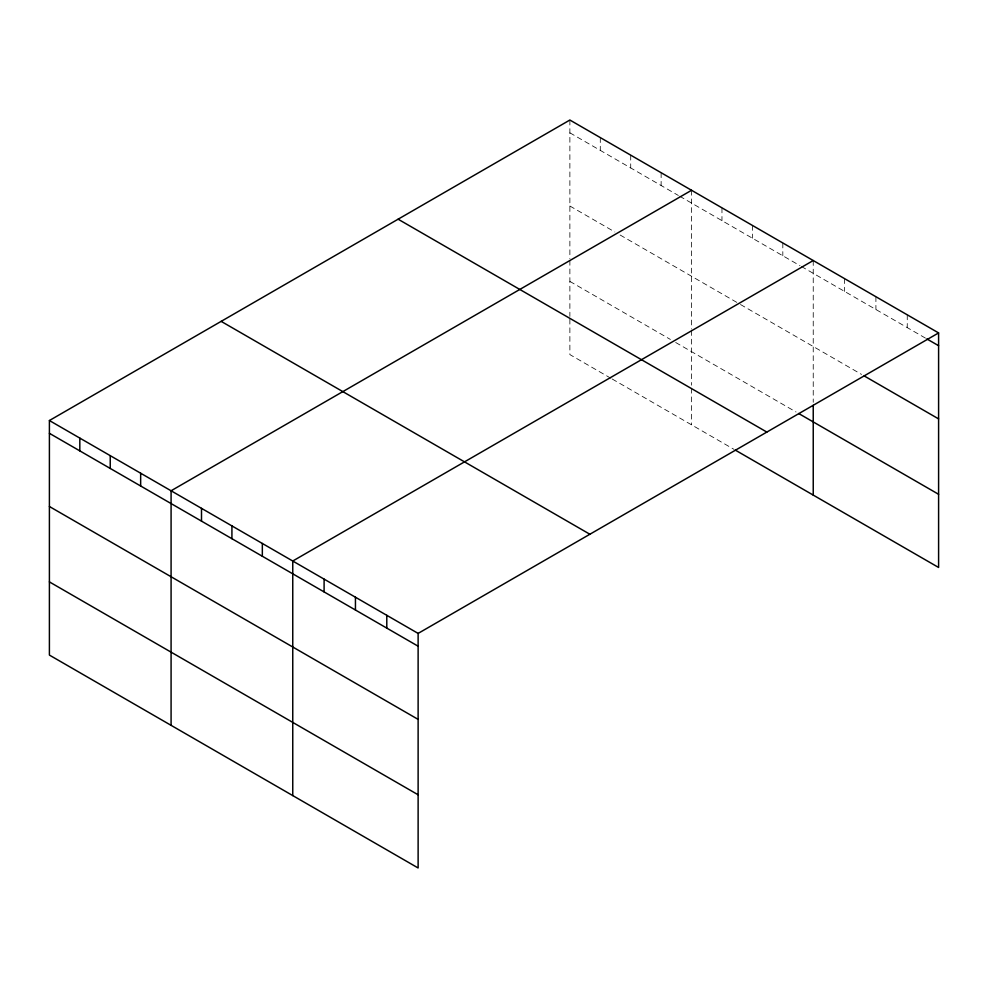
<?xml version="1.0" encoding="UTF-8"?>
<svg xmlns="http://www.w3.org/2000/svg" width="988" height="988" viewBox="0 0 988 988"><rect width="100%" height="100%" fill="white"/><g stroke="black" fill="none" stroke-linecap="round" stroke-linejoin="round"><path stroke-width="0.74" stroke-dasharray="4.94 3.71" d="M569.878 132.824L678.324 195.439M679.645 196.204L800.008 265.686M801.33 266.451L925.546 338.168M569.878 206.01L614.845 231.97M620.131 235.021L739.172 303.748M740.494 304.514L861.548 374.403M569.878 281.407L670.395 339.44M675.681 342.49L796.044 411.984M610.88 378.268L569.878 354.593L569.878 318M612.202 379.022L733.874 449.281M907.256 314.826L907.256 327.608M875.911 296.721L875.911 309.516M844.579 278.628L844.579 291.423M813.235 260.536L813.235 402.301M782.817 242.974L782.817 255.756M752.399 225.412L752.399 238.194M721.969 207.851L721.969 220.633M691.551 190.289L691.551 329.041M691.551 330.548L691.551 385.197M691.551 388.247L691.551 424.84M661.133 172.727L661.133 185.509M630.715 155.165L630.715 167.948M600.296 137.591L600.296 150.386M569.878 120.03L569.878 258.782M569.878 260.301L569.878 316.469"/><path stroke-width="1.48" d="M938.6 332.919L418.122 633.407L418.122 867.97L49.4 655.081L49.4 420.53L569.878 120.03L938.6 332.919L938.6 567.47L735.196 450.046M691.551 190.289L171.085 490.777L171.085 725.34M813.235 260.536L292.757 561.023L292.757 795.587M926.843 338.921L938.6 345.701M864.167 375.909L938.6 418.887M798.687 413.515L938.6 494.284M398.115 219.2L766.849 432.077M221.151 321.359L589.885 534.249M49.4 420.53L418.122 633.407M49.4 433.312L418.122 646.201M49.4 506.498L418.122 719.375M49.4 581.895L418.122 794.784M813.235 405.327L813.235 495.099M386.79 615.314L386.79 628.096M355.445 597.221L355.445 610.004M324.101 579.129L324.101 591.911M262.339 543.462L262.339 556.256M231.921 525.9L231.921 538.695M201.503 508.338L201.503 521.133M140.654 473.215L140.654 485.997M110.236 455.653L110.236 468.436M79.818 438.092L79.818 450.874"/></g></svg>
